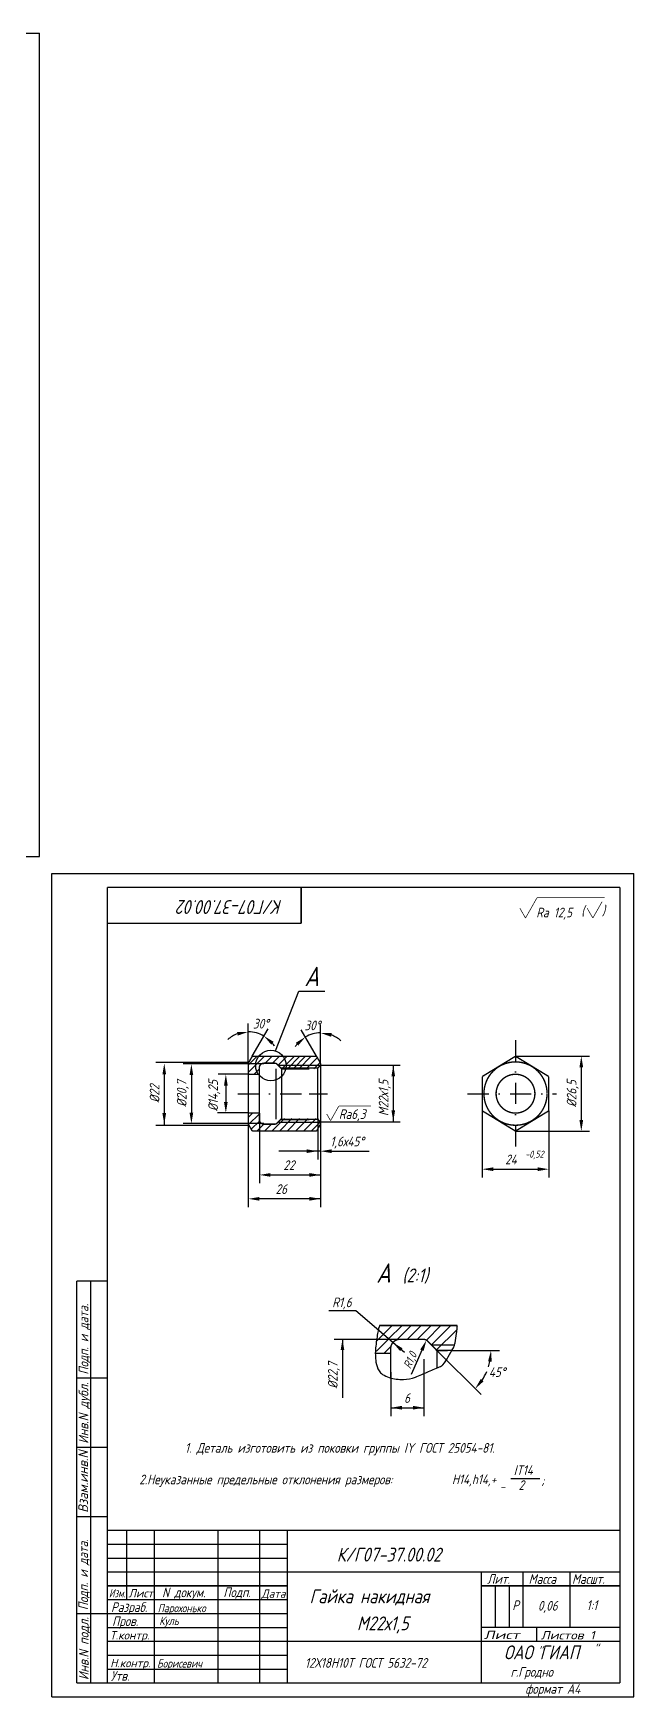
# Model space of a CAD drawing. Extents: x 453 to 1097, y 593 to 1193.
# Drawn here: x 880 to 1097, y 593 to 1193 of the extents above; entities that cross this region are included whole.
import ezdxf
from ezdxf.enums import TextEntityAlignment as Align

# ---------------------------------------------------------------- set-up
doc = ezdxf.new("R2010")
doc.units = 0
doc.header["$LTSCALE"] = 0.6
doc.header["$MEASUREMENT"] = 0
doc.linetypes.add('DASHDOT', pattern=[25.4, 12.7, -6.35, 0, -6.35])
doc.layers.get('0').update_dxf_attribs({"linetype": 'CONTINUOUS'})
doc.layers.get('DEFPOINTS').update_dxf_attribs({"linetype": 'CONTINUOUS'})
doc.styles.add('ROMANC', font='romanc', dxfattribs={"width": 0.8, "oblique": 15, "height": 3.5})
doc.dimstyles.get("Standard").update_dxf_attribs({"dimtxt": 0.18, "dimasz": 0.18, "dimexe": 0.18, "dimexo": 0.0625, "dimgap": 0.09, "dimtad": 0, "dimtih": 1, "dimtoh": 1, "dimdec": 4, "dimzin": 0, "dimdsep": 46, "dimtxsty": 'Standard', "dimcen": 0.09, "dimadec": 0, "dimazin": 0, "dimtfac": 1, "dimtdec": 4, "dimtofl": 0, "dimtmove": 0, "dimatfit": 3, "dimfxl": 0, "dimtolj": 1, "dimtzin": 0, "dimarcsym": 0})

# ---------------------------------------------------------------- blocks, each defined once
blk = doc.blocks.new('*D13')
at = {"color": 0, "linetype": 'ByBlock'}
for p, q in [((1054.08, 824.05), (1080.84, 824.05)), ((1077.84, 820.05), (1077.84, 801.05)), ((1054.08, 797.05), (1080.84, 797.05))]:
    blk.add_line(p, q, dxfattribs=at)
for points in [[(1077.17, 820.05), (1078.5, 820.05), (1077.84, 824.05)], [(1077.17, 801.05), (1078.5, 801.05), (1077.84, 797.05)]]:
    blk.add_solid(points, dxfattribs=at)
at = {"layer": 'DEFPOINTS', "color": 0, "linetype": 'ByBlock'}
for p in [(1054.08, 824.05), (1054.08, 797.05), (1077.84, 797.05)]:
    blk.add_point(p, dxfattribs=at)
at = {"color": 0, "linetype": 'ByBlock', "style": 'ROMANC', "oblique": 15, "width": 0.8}
blk.add_text('%%C26,5', height=3.5, rotation=90, dxfattribs=at).set_placement((1074.34, 810.55), align=Align.MIDDLE_CENTER)

msp = doc.modelspace()

# ---------------------------------------------------------------- linework, layer by layer
for p, q in [((672.3097, 1193.07701), (882.3097, 1193.07701)), ((882.3097, 896.07701), (882.3097, 1193.07701)), ((672.3097, 896.07701), (882.3097, 896.07701)), ((672.3097, 896.07701), (882.3097, 896.07701)), ((886.75989, 593.00321), (886.75989, 890.00321)), ((886.75989, 890.00321), (1096.75989, 890.00321)), ((1096.75989, 593.00321), (1096.75989, 890.00321)), ((967.41557, 825.98527), (975.86016, 847.53137)), ((975.86016, 847.53137), (985.2996, 847.53137)), ((968.6546, 820.81517), (979.6296, 820.81517)), ((969.6546, 819.54937), (979.6296, 819.54937)), ((979.6296, 820.81517), (983.7236, 820.81517)), ((968.6546, 800.28357), (979.6296, 800.28357)), ((969.6546, 801.28357), (979.6296, 801.28357)), ((979.6296, 800.28357), (983.2896, 800.28357)), ((996.40861, 732.21774), (986.73279, 732.21774)), ((1023.74155, 719.91374), (1030.63612, 719.91374)), ((1023.74155, 719.91374), (1032.07834, 719.91374)), ((1025.74155, 717.91374), (1029.51069, 717.91374)), ((1052.38985, 671.75883), (1062.88111, 671.75883)), ((1046.75989, 633.00321), (1046.75989, 618.00321)), ((1051.75989, 633.00321), (1051.75989, 618.00321)), ((886.75989, 593.00321), (1096.75989, 593.00321))]:
    msp.add_line(p, q)
at = {"color": 0, "linetype": 'ByBlock'}
for p, q in [((957.6546, 821.54937), (957.6546, 835.85252)), ((983.7236, 821.54937), (983.7236, 835.46781)), ((959.09797, 824.04937), (964.80617, 833.93626)), ((982.28022, 824.04937), (976.76438, 833.60309)), ((957.6546, 821.84537), (924.3306, 821.84537)), ((927.3306, 817.54937), (927.3306, 799.03537)), ((963.2546, 821.26337), (934.1166, 821.26337)), ((937.1166, 817.54937), (937.1166, 803.54937)), ((957.94185, 817.53788), (946.83585, 817.53788)), ((983.7236, 820.81517), (1012.40979, 820.81517)), ((1009.97934, 820.81517), (1009.97934, 800.36545)), ((949.5486, 815.55), (949.5486, 805.52806)), ((983.7236, 810.54937), (983.7236, 778.24237)), ((1042.08452, 804.36472), (1042.08452, 780.30837)), ((1066.08452, 804.36472), (1066.08452, 780.30837)), ((957.6546, 799.03537), (924.3306, 799.03537)), ((963.2546, 799.73937), (934.1166, 799.73937)), ((957.6546, 803.5977), (946.5486, 803.5977)), ((957.6546, 799.73937), (957.6546, 769.61837)), ((961.6546, 803.54937), (961.6546, 778.24237)), ((982.7236, 801.54937), (982.7236, 786.80637)), ((983.64172, 800.36545), (1012.40979, 800.36545)), ((983.7236, 800.54937), (983.7236, 786.80637)), ((983.7236, 794.12137), (983.7236, 769.61837)), ((983.7236, 789.80637), (968.6546, 789.80637)), ((983.7236, 789.80637), (982.7236, 789.80637)), ((987.7236, 789.80637), (1001.2746, 789.80637)), ((965.6546, 781.24237), (983.7236, 781.24237)), ((1046.08452, 783.30837), (1062.08452, 783.30837)), ((983.7236, 772.61837), (961.6546, 772.61837)), ((1014.05855, 717.18764), (996.40861, 732.21774)), ((1012.26644, 721.91374), (988.64272, 721.91374)), ((991.64272, 721.91374), (991.64272, 702.07414)), ((991.64272, 721.91374), (991.64272, 710.07414)), ((1012.87552, 718.19507), (1012.26644, 718.71374)), ((1018.6806, 714.355), (1016.39166, 709.23141)), ((1020.31217, 718.00712), (1018.6806, 714.355)), ((1025.74155, 717.91374), (1041.66014, 701.99516)), ((1031.13378, 717.91374), (1048.25383, 717.91374)), ((1009.06644, 710.07414), (1009.06644, 694.25474)), ((1021.05455, 710.11174), (1021.05455, 694.25474)), ((991.64272, 702.07414), (991.64272, 700.86374)), ((1009.15972, 697.25474), (1021.05455, 697.25474))]:
    msp.add_line(p, q, dxfattribs=at)
at = {"linetype": 'DASHDOT'}
for p, q in [((1054.08452, 829.84437), (1054.08452, 790.38437)), ((953.8626, 810.54937), (979.6296, 810.54937)), ((979.6296, 810.54937), (986.1926, 810.54937)), ((1036.80252, 810.54937), (1068.94252, 810.54937))]:
    msp.add_line(p, q, dxfattribs=at)
at = {"color": 0}
for p, q in [((957.6546, 818.1644), (963.53957, 824.04937)), ((957.6546, 820.85848), (960.84549, 824.04937)), ((963.73364, 821.54937), (966.23364, 824.04937)), ((966.42772, 821.54937), (968.92772, 824.04937)), ((968.3882, 820.81577), (971.6218, 824.04937)), ((969.81587, 819.54937), (974.31587, 824.04937)), ((971.80387, 819.54937), (976.30387, 824.04937)), ((973.79187, 819.54937), (978.29187, 824.04937)), ((975.88487, 819.54937), (980.38487, 824.04937)), ((978.57895, 819.54937), (982.57258, 823.543)), ((959.70391, 817.51964), (961.6546, 819.47033)), ((981.27303, 819.54937), (983.55868, 821.83502)), ((957.6546, 801.99994), (959.23376, 803.5791)), ((957.74373, 799.395), (961.6546, 803.30587)), ((958.72983, 797.68702), (961.72448, 800.68167)), ((960.78626, 797.04937), (963.28626, 799.54937)), ((963.48034, 797.04937), (965.98034, 799.54937)), ((966.17441, 797.04937), (970.67441, 801.54937)), ((968.86849, 797.04937), (973.36849, 801.54937)), ((971.67549, 797.04937), (976.17549, 801.54937)), ((974.71549, 797.04937), (979.21549, 801.54937)), ((977.63157, 797.04937), (982.13157, 801.54937)), ((980.32564, 797.04937), (983.7236, 800.44733)), ((1003.81557, 721.18398), (1009.54533, 726.91374)), ((1008.30816, 722.08447), (1013.13743, 726.91374)), ((1011.41492, 721.91374), (1016.41492, 726.91374)), ((1015.00702, 721.91374), (1020.00702, 726.91374)), ((1018.59912, 721.91374), (1023.59912, 726.91374)), ((1021.91955, 721.64207), (1027.19123, 726.91374)), ((1023.76244, 719.89285), (1030.78333, 726.91374)), ((1003.8909, 717.66721), (1008.13743, 721.91374)), ((1025.37543, 717.91374), (1032.99782, 725.53613)), ((1006.72953, 716.91374), (1009.12171, 719.30591))]:
    msp.add_line(p, q, dxfattribs=at)
at = {"linetype": 'Continuous'}
for p, q in [((906.75989, 648.00321), (971.75989, 648.00321)), ((906.75989, 643.00321), (971.75989, 643.00321)), ((906.75989, 638.00321), (971.75989, 638.00321)), ((906.75989, 623.00321), (971.75989, 623.00321)), ((906.75989, 618.00321), (971.75989, 618.00321)), ((906.75989, 613.00321), (971.75989, 613.00321)), ((906.75989, 608.00321), (971.75989, 608.00321)), ((906.75989, 603.00321), (971.75989, 603.00321))]:
    msp.add_line(p, q, dxfattribs=at)
for points, const_width in [([(906.75989, 598.00321), (906.75989, 885.00321)], 0.5), ([(906.75989, 885.00321), (1091.75989, 885.00321)], 0.5), ([(976.74084, 872.00321), (976.74084, 885.00321)], 0.5), ([(1091.75989, 598.00321), (1091.75989, 885.00321)], 0.5), ([(1055.67097, 877.41521), (1057.7046, 873.91521)], 0.25), ([(1057.7046, 873.91521), (1061.87015, 881.25478)], 0.25), ([(1061.87015, 881.25478), (1086.23086, 881.25478)], 0.3), ([(1079.96797, 877.41521), (1082.0016, 873.91521)], 0.25), ([(1082.0016, 873.91521), (1085.34082, 879.79882)], 0.25), ([(906.74084, 872.00321), (976.74084, 872.00321)], 0.5), ([(957.6546, 821.54937), (959.09797, 824.04937)], 0.5), ([(959.09797, 824.04937), (979.6296, 824.04937)], 0.5), ([(979.6296, 824.04937), (982.28022, 824.04937)], 0.5), ([(983.7236, 821.54937), (982.28022, 824.04937)], 0.5), ([(1042.08452, 816.73403), (1054.08452, 824.04937)], 0.5), ([(1054.08452, 824.04937), (1066.08452, 816.73403)], 0.5), ([(957.6546, 821.54937), (957.6546, 810.54937)], 0.5), ([(957.6546, 817.51964), (961.6546, 817.51964)], 0.5), ([(961.6546, 819.94937), (961.6546, 801.14937)], 0.5), ([(961.6546, 819.04937), (961.6546, 802.04937)], 0.5), ([(963.2546, 821.54937), (967.24038, 821.54937)], 0.5), ([(967.63435, 819.54937), (967.63435, 801.34737)], 0.5), ([(967.94749, 821.25648), (969.6546, 819.54937)], 0.5), ([(969.3888, 819.81517), (982.7236, 819.81517)], 0.5), ([(969.6546, 819.81517), (969.6546, 801.28357)], 0.5), ([(979.6296, 819.81517), (982.7236, 819.81517)], 0.5), ([(983.7236, 820.81517), (982.7236, 819.81517)], 0.5), ([(982.7236, 819.81517), (982.7236, 801.28357)], 0.5), ([(983.7236, 821.54937), (983.7236, 810.54937)], 0.5), ([(1042.08452, 816.73403), (1042.08452, 804.36472)], 0.5), ([(1066.08452, 816.73403), (1066.08452, 804.36472)], 0.5), ([(957.6546, 810.54937), (957.6546, 799.54937)], 0.5), ([(983.7236, 810.54937), (983.7236, 799.54937)], 0.5), ([(987.34334, 800.81681), (990.35564, 806.12438)], 0.25), ([(990.35564, 806.12438), (1001.94757, 806.12438)], 0.3), ([(1042.08452, 804.36472), (1054.08452, 797.04937)], 0.5), ([(1066.08452, 804.36472), (1054.08452, 797.04937)], 0.5), ([(957.6546, 803.5791), (961.6546, 803.5791)], 0.5), ([(957.6546, 799.54937), (959.09797, 797.04937)], 0.5), ([(963.2546, 799.54937), (967.24038, 799.54937)], 0.5), ([(967.94749, 799.84227), (969.6546, 801.54937)], 0.5), ([(969.6546, 801.28357), (982.7236, 801.28357)], 0.5), ([(979.6296, 801.28357), (982.7236, 801.28357)], 0.5), ([(983.7236, 799.54937), (982.28022, 797.04937)], 0.5), ([(983.7236, 800.28357), (982.7236, 801.28357)], 0.5), ([(985.94097, 803.23037), (987.34334, 800.81681)], 0.25), ([(959.09797, 797.04937), (979.6296, 797.04937)], 0.5), ([(979.6296, 797.04937), (982.28022, 797.04937)], 0.5), ([(895.75989, 598.00321), (895.75989, 743.00321)], 0.5), ([(895.75989, 743.00321), (906.75989, 743.00321)], 0.5), ([(900.75989, 598.00321), (900.75989, 743.00321)], 0.5), ([(1004.9733, 726.91374), (1033.09369, 726.91374)], 0.5), ([(1012.26644, 721.91374), (1020.91313, 721.91374)], 0.5), ([(1022.32734, 721.32795), (1025.74155, 717.91374)], 0.5), ([(1003.49911, 716.91374), (1009.06644, 716.91374)], 0.5), ([(1009.0468, 714.84874), (1009.0468, 709.01547)], 0.5), ([(1009.06644, 718.71374), (1009.06644, 707.99843)], 0.5), ([(1021.0468, 714.84874), (1021.0468, 709.61443)], 0.5), ([(1025.74155, 717.91374), (1031.13378, 717.91374)], 0.5), ([(1025.74155, 717.91374), (1025.74155, 711.61089)], 0.5), ([(895.75989, 708.00321), (906.75989, 708.00321)], 0.5), ([(895.75989, 683.00321), (906.75989, 683.00321)], 0.5), ([(895.75989, 658.00321), (906.75989, 658.00321)], 0.5), ([(906.75989, 653.00321), (906.75989, 598.00321)], 0.5), ([(913.75989, 653.00321), (913.75989, 628.00321)], 0.5), ([(923.75989, 653.00321), (923.75989, 598.00321)], 0.5), ([(946.75989, 653.00321), (946.75989, 598.00321)], 0.5), ([(961.75989, 653.00321), (961.75989, 598.00321)], 0.5), ([(971.75989, 653.00321), (971.75989, 598.00321)], 0.5), ([(1041.75989, 638.00321), (1041.75989, 598.00321)], 0.5), ([(1056.75989, 638.00321), (1056.75989, 618.00321)], 0.5), ([(1073.75989, 638.00321), (1073.75989, 618.00321)], 0.5), ([(895.75989, 623.00321), (906.75989, 623.00321)], 0.5), ([(1061.75989, 618.00321), (1061.75989, 613.00321)], 0.5), ([(971.75989, 613.00321), (1091.75989, 613.00321)], 0.5), ([(895.75989, 598.00321), (1091.75989, 598.00321)], 0.5), ([(906.75989, 598.00321), (1091.75989, 598.00321)], 0.5)]:
    msp.add_lwpolyline(points, dxfattribs=dict(const_width=const_width))
at = {"const_width": 0.5}
for points in [[(1042.69062, 810.62045, -1), (1065.47841, 810.62045, -1)], [(963.2546, 821.54937, 0.414213562), (961.6546, 819.94937, 0.414213562)], [(967.94749, 821.25648, 0.198912367), (967.24038, 821.54937, 0.198912367)], [(1047.08452, 810.54937, -1), (1061.08452, 810.54937, -1)], [(1042.69062, 810.54937, 1), (1065.47841, 810.54937, 1)], [(1047.08452, 810.54937, 1), (1061.08452, 810.54937, 1)], [(961.6546, 801.14937, 0.414213562), (963.2546, 799.54937, 0.414213562)], [(967.24038, 799.54937, 0.198912367), (967.94749, 799.84227, 0.198912367)], [(1012.26644, 721.91374, 0.414213562), (1009.06644, 718.71374, 0.414213562)], [(1022.32734, 721.32795, 0.198912367), (1020.91313, 721.91374, 0.198912367)]]:
    msp.add_lwpolyline(points, format="xyb", dxfattribs=at)
msp.add_lwpolyline([(1004.9733, 726.91374, 0.005120137), (1004.69695, 725.89173, 0.023309944), (1004.31147, 724.05824, 0.006993556), (1003.93811, 721.5302, 0.00653653), (1003.61198, 718.81561, 0.063696666), (1003.71813, 713.695, 0.099782285), (1004.83609, 710.60216, 0.109773943), (1006.08701, 709.29766, 0.073621863), (1008.5084, 708.15561, 0.078218434), (1013.66359, 707.44166, 0.093198163), (1017.9515, 708.33036, 0.001082375), (1020.24057, 709.27769, 0.001296072), (1022.14843, 710.0779, 0.002231237), (1026.69486, 712.02265, 0.014287416), (1027.39459, 712.34971, 0.117952486), (1027.9108, 712.78505, 0.022636667), (1029.8428, 715.67003, 0.016257013), (1031.65992, 718.90109, 0.049267496), (1032.11614, 720.03889, 0.027652241), (1032.25779, 720.65047, 0.005023342), (1032.81563, 724.05824, 0.021402654), (1033.05107, 726.20156, 0.003421487), (1033.09369, 726.91374)], format="xyb")
at = {"linetype": 'Continuous', "const_width": 0.5}
for points in [[(906.75989, 653.00321), (1091.75989, 653.00321)], [(971.75989, 638.00321), (1091.75989, 638.00321)], [(906.75989, 633.00321), (971.75989, 633.00321)], [(1041.75989, 633.00321), (1091.75989, 633.00321)], [(906.75989, 628.00321), (971.75989, 628.00321)], [(1041.75989, 618.00321), (1091.75989, 618.00321)]]:
    msp.add_lwpolyline(points, dxfattribs=at)
msp.add_circle((965.8106, 820.70378), 5.49552)
at = {"color": 0, "linetype": 'ByBlock'}
for centre, radius, start, end in [((957.6546, 821.54937), 11.30314, 110.38336996, 130.76673993), ((957.6546, 821.54937), 11.30314, 60, 90), ((957.6546, 821.54937), 11.30314, 32.93434712, 39.61663004), ((983.7396, 821.54937), 10.91844, 141.10966247, 147.22609663), ((983.7236, 821.54937), 10.91844, 90, 120), ((983.7236, 821.54937), 10.91844, 47.78067505, 68.89033753), ((1025.74155, 717.91374), 19.51228, 326.76624915, 337.0060271), ((1025.74155, 717.91374), 19.51228, 342.23950821, 348.23375085)]:
    msp.add_arc(centre, radius, start, end, dxfattribs=at)
for points in [[(953.59975, 832.8009), (953.83567, 831.4886), (957.6546, 832.85252)], [(965.9315, 828.24754), (966.79196, 829.26606), (963.30617, 831.33818)], [(974.79179, 828.91084), (975.65869, 827.89779), (978.26438, 831.00502)], [(987.5338, 831.07972), (987.77803, 832.39049), (983.7236, 832.46781)], [(926.66393, 817.54937), (927.99726, 817.54937), (927.3306, 821.54937)], [(936.44993, 817.26337), (937.78326, 817.26337), (937.1166, 821.26337)], [(948.88193, 813.48088), (950.21526, 813.48088), (949.5486, 817.48088)], [(1009.31267, 816.78421), (1010.64601, 816.78421), (1009.97934, 820.78421)], [(948.88193, 807.5547), (950.21526, 807.5547), (949.5486, 803.5547)], [(1009.31267, 804.52987), (1010.64601, 804.52987), (1009.97934, 800.52987)], [(926.66393, 803.54937), (927.99726, 803.54937), (927.3306, 799.54937)], [(936.44993, 803.73937), (937.78326, 803.73937), (937.1166, 799.73937)], [(978.7236, 790.47304), (978.7236, 789.13971), (982.7236, 789.80637)], [(987.7236, 790.47304), (987.7236, 789.13971), (983.7236, 789.80637)], [(965.6546, 781.90904), (965.6546, 780.57571), (961.6546, 781.24237)], [(979.7236, 781.90904), (979.7236, 780.57571), (983.7236, 781.24237)], [(1046.08452, 783.97504), (1046.08452, 782.64171), (1042.08452, 783.30837)], [(1062.08452, 783.97504), (1062.08452, 782.64171), (1066.08452, 783.30837)], [(961.6546, 773.28504), (961.6546, 771.95171), (957.6546, 772.61837)], [(979.7236, 773.28504), (979.7236, 771.95171), (983.7236, 772.61837)], [(990.97606, 718.03014), (992.30939, 718.03014), (991.64272, 722.03014)], [(1012.44329, 717.6875), (1013.30774, 718.70263), (1009.83012, 720.78843)], [(1020.92086, 717.73519), (1019.70349, 718.27905), (1021.94374, 721.65924)], [(1044.18068, 714.00314), (1045.50699, 713.86647), (1045.25383, 717.91374)], [(1042.57968, 706.79931), (1041.5452, 707.64052), (1039.53882, 704.11648)], [(1013.06644, 697.92141), (1013.06644, 696.58807), (1009.06644, 697.25474)], [(1017.05455, 697.92141), (1017.05455, 696.58807), (1021.05455, 697.25474)]]:
    msp.add_solid(points, dxfattribs=at)
at = {"layer": 'DEFPOINTS', "color": 0, "linetype": 'ByBlock'}
for p in [(959.6756, 832.67037), (962.4916, 831.26237), (982.1746, 832.35737), (959.09797, 824.04937), (959.09797, 824.04937), (982.28022, 824.04937), (957.6546, 821.54937), (957.6546, 821.54937), (957.6546, 821.54937), (957.6546, 821.54937), (957.6546, 821.54937), (957.6546, 817.54937), (963.2546, 821.54937), (983.7236, 821.54937), (983.7236, 821.54937), (983.7236, 820.81517), (983.7236, 820.81517), (957.6546, 810.54937), (957.6546, 810.54937), (983.7236, 810.54937), (1042.08452, 804.36472), (1066.08452, 804.36472), (957.6546, 803.54937), (957.6546, 799.54937), (961.6546, 798.12137), (963.2546, 799.54937), (982.7236, 801.28357), (983.64172, 800.36545), (983.7236, 801.28357), (983.7236, 800.28357), (992.8746, 801.54937), (1008.09452, 800.36545), (957.6546, 794.12137), (983.7236, 794.12137), (983.7236, 794.12137), (982.7236, 789.80637), (983.7236, 781.24237), (1066.08452, 783.30837), (957.6546, 772.61837), (1009.83012, 720.78843), (1012.26644, 721.91374), (1021.98755, 721.60064), (1022.32734, 721.32795), (1012.26644, 718.71374), (1020.91313, 719.91374), (1025.74155, 717.91374), (1025.74155, 717.91374), (1034.09252, 717.91374), (991.64272, 710.07414), (1005.15972, 710.07414), (1005.15972, 710.07414), (1040.69155, 705.37474), (1016.47272, 697.25474)]:
    msp.add_point(p, dxfattribs=at)

# ---------------------------------------------------------------- texts
at = {"style": 'ROMANC', "oblique": 15, "width": 0.8}
for s, height, rotation, p in [('К/Г07-37.00.02', 5, 180, (969.96985, 880.37801)), ('Подп. и дата.', 3.5, 90, (899.93822, 709.19018)), ('Подп. и дата.', 3.5, 90, (899.84013, 624.23))]:
    msp.add_text(s, height=height, rotation=rotation, dxfattribs=at).set_placement(p)
at = {"color": 0, "linetype": 'ByBlock', "style": 'ROMANC', "oblique": 15, "width": 0.8}
for s, height, p in [('Ra 12,5', 3.5, (1068.02046, 875.89178)), ('А', 7, (980.5236, 852.84037)), ('30%%D', 3.5, (962.1786, 835.79737)), ('30%%d', 3.5, (980.7826, 835.17237)), ('Ra6,3', 3.5, (995.15768, 803.17688)), ('1,6х45%%D', 3.5, (993.31257, 793.30637)), ('22', 3.5, (972.3166, 784.74237)), ('24', 3.5, (1052.45252, 786.80837)), ('-0,52', 2.5, (1060.92382, 788.72637)), ('26', 3.5, (969.5556, 776.11837)), ('А', 7, (1006.44972, 745.84427)), ('(2:1)', 5, (1017.90972, 745.00227)), ('R1,6', 3.5, (991.4359, 735.26574)), ('45%%D', 3.5, (1047.46355, 710.11174)), ('6', 3.5, (1014.93998, 700.75474)), ('1. Деталь изготовить из поковки группы IY ГОСТ 25054-81.', 3.5, (990.67142, 682.76837))]:
    msp.add_text(s, height=height, dxfattribs=at).set_placement(p, align=Align.MIDDLE_CENTER)
at = {"style": 'ROMANC', "oblique": 15, "width": 0.8}
for s, height, p in [('(', 3.5, (1077.81645, 874.74299)), (')', 3.5, (1085.31081, 874.87686)), ('2.Неуказанные предельные отклонения размеров:', 3.5, (918.29745, 669.62944)), ('H14,h14,+', 3.5, (1031.16498, 669.67886)), ('IT14', 3.5, (1053.43897, 672.98199)), ('-', 3.5, (1048.33292, 667.03941)), ('2', 3.5, (1055.18752, 667.56516)), (';', 3.5, (1063.40568, 669.31252)), ('К/Г07-37.00.02', 5, (989.56956, 641.76395)), ('Лит.', 3.5, (1043.85942, 633.72166)), ('Масса', 3.5, (1058.83073, 633.72166)), ('Масшт.', 3.5, (1074.48255, 633.72166)), ('N докум.', 3.5, (926.54085, 628.8809)), ('Подп.', 3.5, (948.65169, 628.94236)), ('Гайка накидная', 5, (979.76363, 626.73568)), ('Разраб.', 3.5, (908.12944, 623.57113)), ('Парохонько', 3, (924.96162, 623.47918)), ('Р', 3.5, (1052.92402, 624.2626)), ('0,06', 3.5, (1062.17031, 624.0626)), ('1:1', 3.5, (1079.71286, 624.2626)), ('Пров.', 3.5, (908.50014, 618.50832)), ('Куль', 3, (925.50824, 618.86487)), ('М22х1,5', 5, (996.85612, 616.96874)), ('"', 3.5, (1082.24976, 608.03061)), ('Борисевич', 3, (924.71533, 603.50877)), ('12Х18Н10Т ГОСТ 5632-72', 3.5, (978.10137, 603.46121)), ('ОАО ГИАП', 5, (1049.9248, 606.51407)), ('"', 3.5, (1061.95037, 607.15622)), ('Утв.', 3.5, (908.00588, 598.75101)), ('г.Гродно', 3.5, (1052.29409, 600.20024)), ('формат А4', 3.5, (1057.62754, 594.06066))]:
    msp.add_text(s, height=height, dxfattribs=at).set_placement(p)
at = {"color": 0, "linetype": 'ByBlock', "style": 'ROMANC', "oblique": 15, "width": 0.8}
for s, height, rotation, p in [('%%C14,25', 3.5, 90, (944.9508, 809.84659)), ('М22х1,5', 3.5, 90, (1006.47934, 808.97718)), ('%%C22', 3.5, 90, (923.8306, 810.54937)), ('%%C20,7', 3.5, 90, (933.6166, 810.54937)), ('%%C22,7', 3.5, 90, (988.14272, 708.89972)), ('R1,0', 3, 65.92750248, (1016.03454, 714.38091))]:
    msp.add_text(s, height=height, rotation=rotation, dxfattribs=at).set_placement(p, align=Align.MIDDLE_CENTER)
at = {"style": 'ROMANC', "oblique": 15}
for s, width, p, p2 in [('Инв.N дубл.', 0.723128, (899.93822, 684.24226), (899.93822, 706.41819)), ('Взам.инв.N', 0.781028, (899.84013, 659.34772), (899.84013, 681.73718)), ('Инв.N подл.', 0.723742, (900.01525, 599.01894), (900.01525, 621.69619))]:
    msp.add_text(s, height=3.5, rotation=90, dxfattribs=dict(at, width=width)).set_placement(p, p2, align=Align.FIT)
for s, width, p, p2 in [('Изм.', 0.652797, (907.35816, 628.8514), (913.32659, 628.8514)), ('Лист', 0.903967, (914.42488, 628.85686), (923.33541, 628.85686)), ('Дата', 1.101447, (962.41693, 628.70229), (971.07116, 628.70229)), ('Т.контр.', 0.818423, (907.68033, 613.66591), (921.94428, 613.66591)), ('Лист', 1.31911, (1042.63689, 613.80406), (1055.63954, 613.80406)), ('Листов 1', 0.989332, (1063.20666, 613.69756), (1082.71064, 613.69756)), ('Н.контр.', 0.833169, (907.80884, 603.64936), (922.32979, 603.64936))]:
    msp.add_text(s, height=3, dxfattribs=dict(at, width=width)).set_placement(p, p2, align=Align.FIT)

# ---------------------------------------------------------------- dimensions: what is measured, and where the dimension line sits
dim = msp.add_linear_dim(base=(1077.83752, 797.04937), p1=(1054.08452, 824.04937), p2=(1054.08452, 797.04937), angle=90, text='%%C26,5', dimstyle='Standard')
dim.commit()
dim.dimension.update_dxf_attribs({"geometry": '*D13', "text_midpoint": (1074.33752, 810.54937)})

doc.saveas('drawing.dxf')
